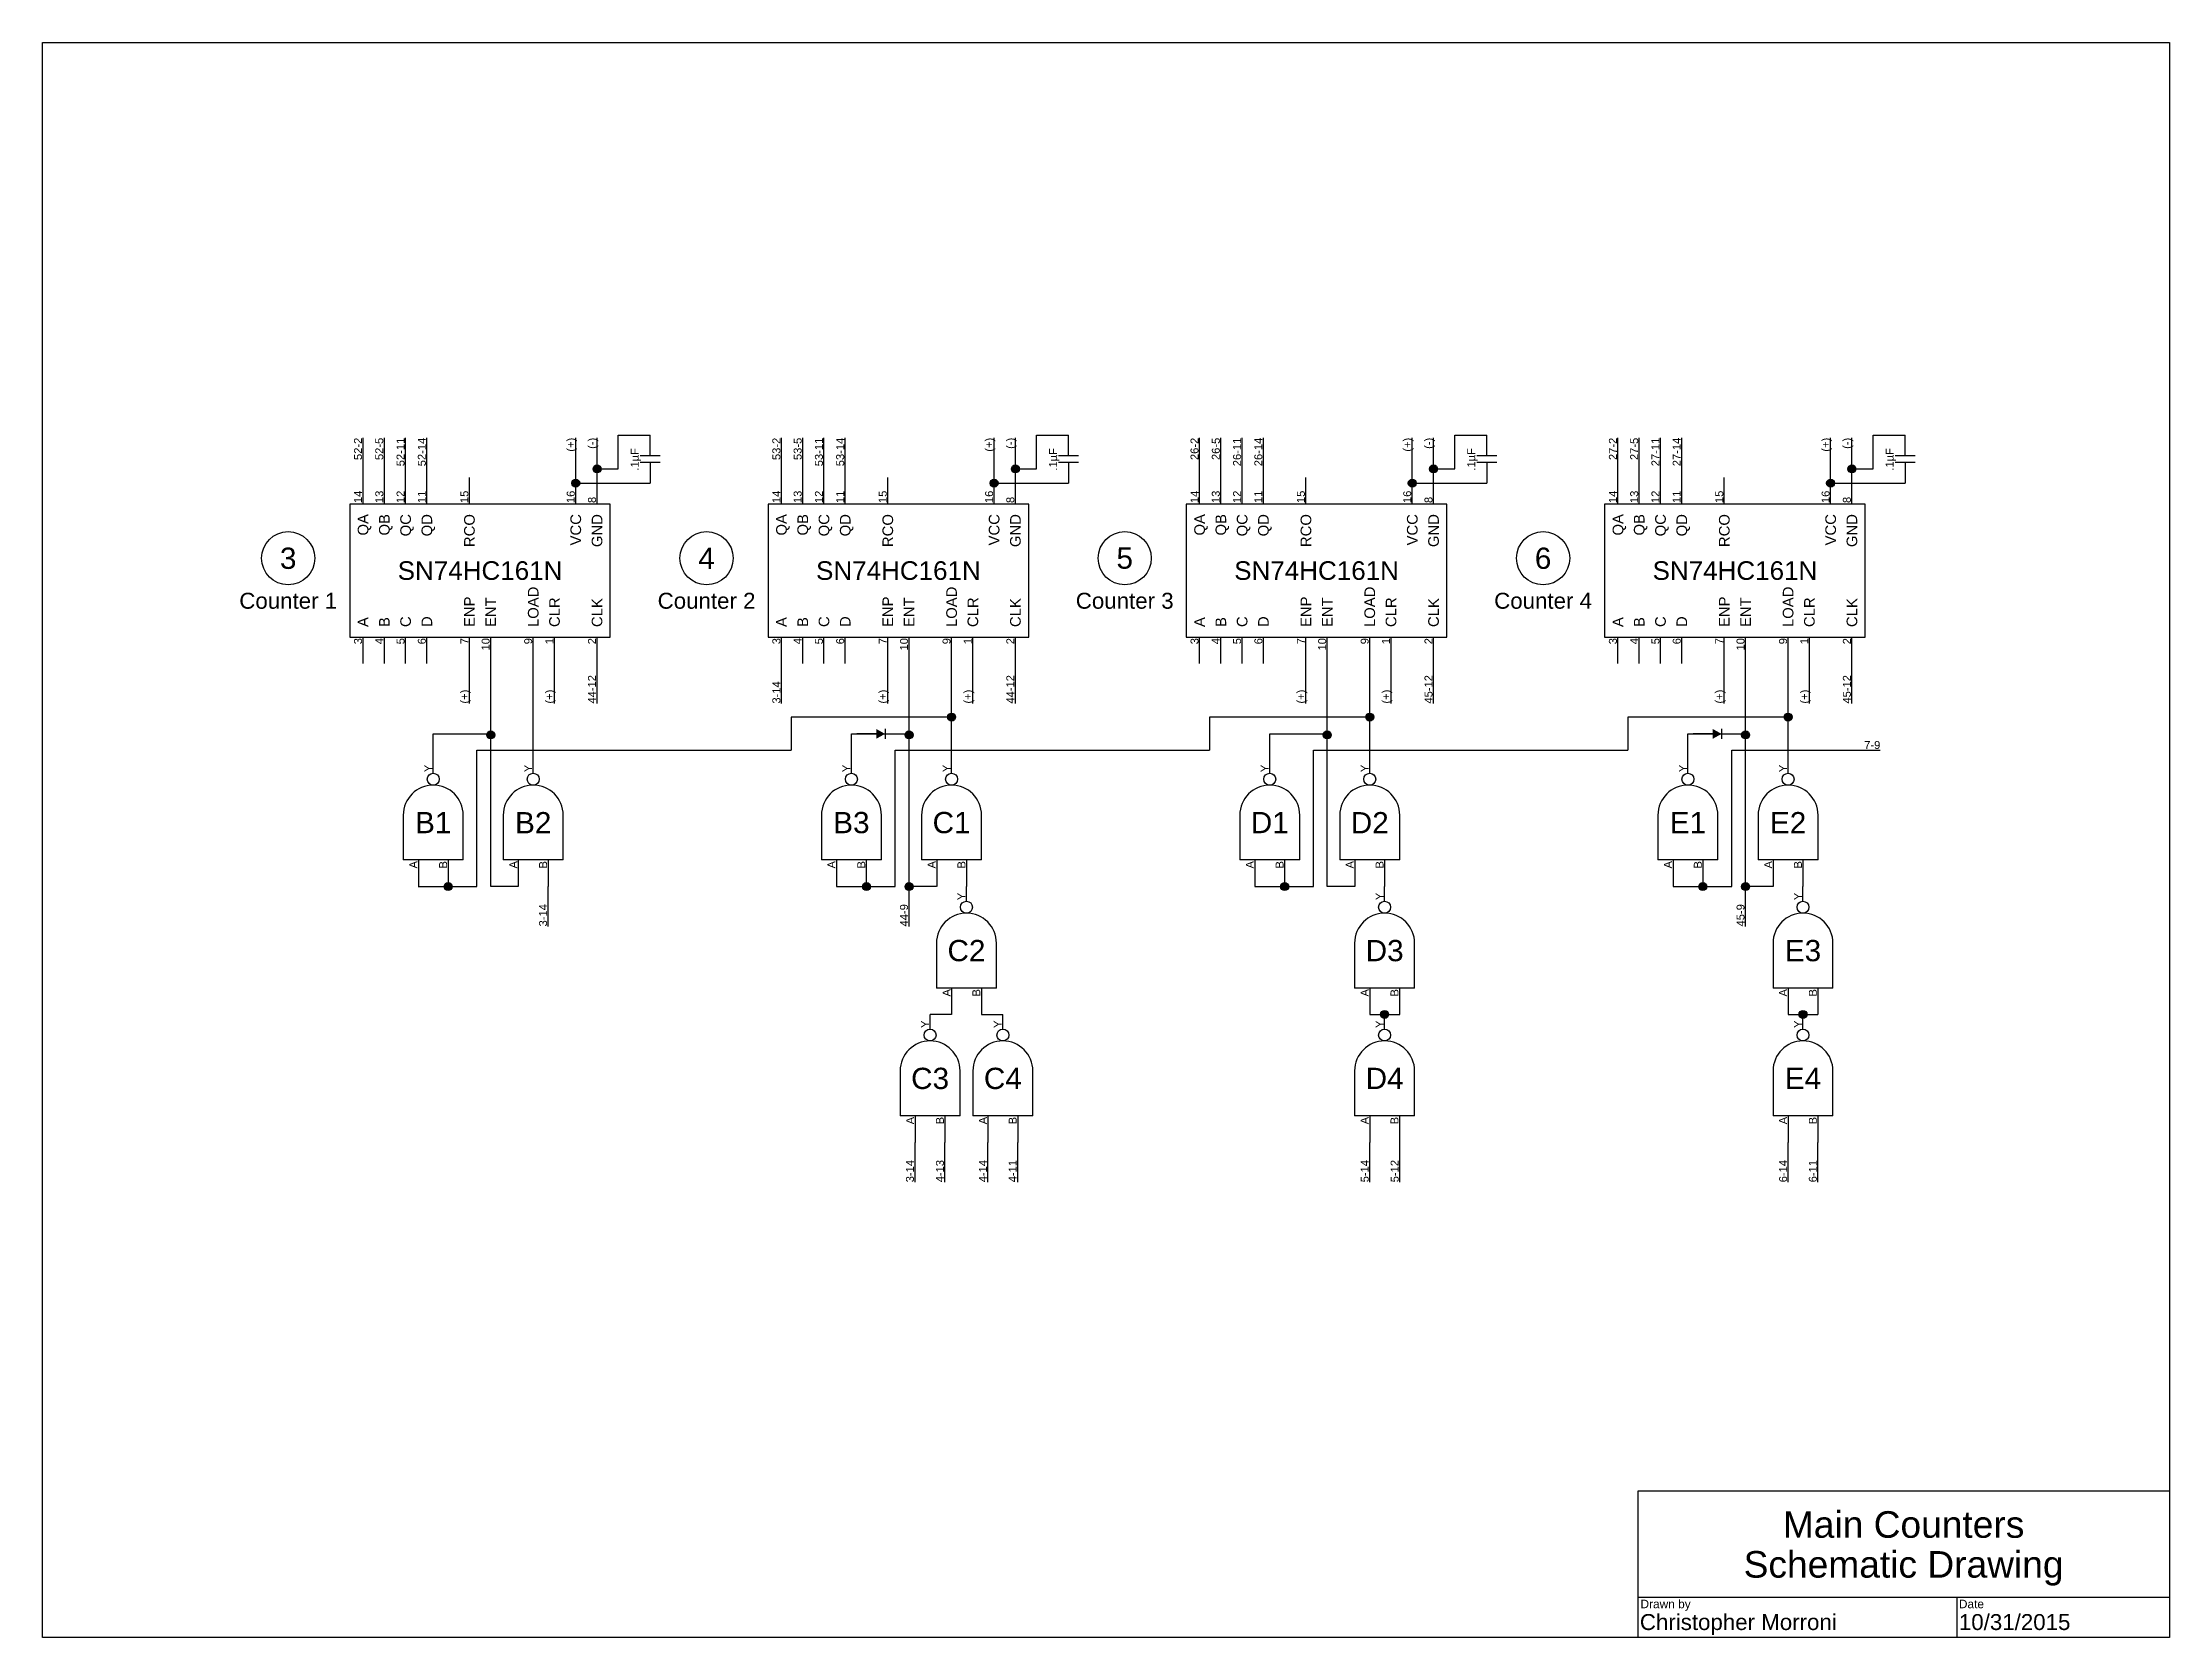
# Model space of a CAD drawing. Header units: inches. Extents: x 0 to 10, y 0 to 7.5.
import ezdxf
from ezdxf.enums import TextEntityAlignment as Align

# ---------------------------------------------------------------- set-up
doc = ezdxf.new("R2010")
doc.units = ezdxf.units.IN
doc.header["$MEASUREMENT"] = 0
doc.styles.get("Standard").update_dxf_attribs({"font": 'arial.ttf'})

# ---------------------------------------------------------------- blocks, each defined once
blk = doc.blocks.new('Title Block')
for p, q in [((0, 0), (0, 7.5)), ((0, 7.5), (10, 7.5)), ((10, 7.5), (10, 0)), ((10, 0.6875), (7.5, 0.6875)), ((7.5, 0.6875), (7.5, 0)), ((10, 0.1875), (7.5, 0.1875)), ((9, 0.1875), (9, 0)), ((10, 0), (0, 0))]:
    blk.add_line(p, q)
for s, p in [('Drawn by', (7.513, 0.1775)), ('Date', (9.01, 0.1775))]:
    blk.add_text(s, height=0.04).set_placement(p, align=Align.TOP_LEFT)
for tag, p in [('TITLELINE1', (8.75, 0.53125)), ('TITLELINE2', (8.75, 0.34375))]:
    blk.add_attdef(tag, text='', height=0.125).set_placement(p, align=Align.MIDDLE_CENTER)
for tag, p in [('DRAWNBY', (7.51, 0.11)), ('DATE', (9.01, 0.11))]:
    blk.add_attdef(tag, text='', height=0.075).set_placement(p, align=Align.TOP_LEFT)
blk = doc.blocks.new('SN74HC161N')
for p, q in [((-0.4375, 0.55), (-0.3125, 0.55)), ((0.3125, 0.55), (0.4375, 0.55)), ((-0.4375, 0.45), (-0.3125, 0.45)), ((0.3125, 0.45), (0.4375, 0.45)), ((-0.4375, 0.35), (-0.3125, 0.35)), ((0.3125, 0.35), (0.4375, 0.35)), ((-0.4375, 0.25), (-0.3125, 0.25)), ((0.3125, 0.25), (0.4375, 0.25)), ((-0.4375, 0.05), (-0.3125, 0.05)), ((0.3125, 0.05), (0.4375, 0.05)), ((-0.4375, -0.05), (-0.3125, -0.05)), ((-0.4375, -0.25), (-0.3125, -0.25)), ((-0.4375, -0.35), (-0.3125, -0.35)), ((0.3125, -0.45), (0.4375, -0.45)), ((-0.4375, -0.55), (-0.3125, -0.55)), ((0.3125, -0.55), (0.4375, -0.55))]:
    blk.add_line(p, q)
blk.add_lwpolyline([(0.3125, 0.6125), (-0.3125, 0.6125), (-0.3125, -0.6125), (0.3125, -0.6125)], close=True)
for s, p in [('3', (-0.3175, 0.555)), ('4', (-0.3175, 0.455)), ('5', (-0.3175, 0.355)), ('6', (-0.3175, 0.255)), ('7', (-0.3175, 0.055)), ('10', (-0.3175, -0.045)), ('9', (-0.3175, -0.245)), ('1', (-0.3175, -0.345)), ('2', (-0.3175, -0.545))]:
    blk.add_text(s, height=0.0375).set_placement(p, align=Align.RIGHT)
for s, p in [('A', (-0.265625, 0.55)), ('B', (-0.265625, 0.45)), ('C', (-0.265625, 0.35)), ('D', (-0.265625, 0.25)), ('ENP', (-0.265625, 0.05)), ('ENT', (-0.265625, -0.05)), ('LOAD', (-0.265625, -0.25)), ('CLR', (-0.265625, -0.35)), ('CLK', (-0.265625, -0.55))]:
    blk.add_text(s, height=0.05).set_placement(p, align=Align.MIDDLE_LEFT)
for s, p in [('QA', (0.265625, 0.55)), ('QB', (0.265625, 0.45)), ('QC', (0.265625, 0.35)), ('QD', (0.265625, 0.25)), ('RCO', (0.265625, 0.05)), ('VCC', (0.265625, -0.45)), ('GND', (0.265625, -0.55))]:
    blk.add_text(s, height=0.05).set_placement(p, align=Align.MIDDLE_RIGHT)
for s, p in [('14', (0.3175, 0.555)), ('13', (0.3175, 0.455)), ('12', (0.3175, 0.355)), ('11', (0.3175, 0.255)), ('15', (0.3175, 0.055)), ('16', (0.3175, -0.445)), ('8', (0.3175, -0.545))]:
    blk.add_text(s, height=0.0375).set_placement(p)
blk.add_text('SN74HC161N', height=0.0875, rotation=270).set_placement((0, 0), align=Align.MIDDLE_CENTER)
blk = doc.blocks.new('Device')
blk.add_circle((0, 0), 0.125)
for tag, height, p in [('NUMBER', 0.1, (0, 0)), ('LINE1', 0.075, (0, -0.2)), ('LINE2', 0.075, (0, -0.3)), ('LINE3', 0.075, (0, -0.4)), ('LINE4', 0.075, (0, -0.5))]:
    blk.add_attdef(tag, text='', height=height).set_placement(p, align=Align.MIDDLE)
blk = doc.blocks.new('Wire Label Right')
blk.add_line((0, 0), (0.1875, 0))
blk.add_attdef('FIRSTDESTINATION', text='', height=0.0375).set_placement((0.1875, 0.005), align=Align.RIGHT)
blk.add_attdef('SECONDDESTINATION', text='', height=0.0375).set_placement((0.1875, -0.005), align=Align.TOP_RIGHT)
blk = doc.blocks.new('Wire Label Left')
blk.add_line((-0.1875, 0), (0, 0))
blk.add_attdef('FIRSTDESTINATION', (-0.1875, 0.005), '', height=0.0375)
blk.add_attdef('SECONDDESTINATION', text='', height=0.0375).set_placement((-0.1875, -0.005), align=Align.TOP_LEFT)
blk = doc.blocks.new('NAND')
for p, q in [((0, -0.069), (0, 0)), ((-0.141, -0.266), (-0.141, -0.477)), ((0.141, -0.477), (0.141, -0.266)), ((0.141, -0.477), (-0.141, -0.477)), ((-0.07, -0.477), (-0.07, -0.602)), ((0.07, -0.477), (0.07, -0.602))]:
    blk.add_line(p, q)
blk.add_circle((0, -0.097), 0.0281)
blk.add_arc((0, -0.266), 0.141, 0, 180)
blk.add_text('Y', height=0.0375, rotation=90).set_placement((-0.005, -0.064))
for s, p in [('A', (-0.075, -0.482)), ('B', (0.065, -0.482))]:
    blk.add_text(s, height=0.0375, rotation=90).set_placement(p, align=Align.RIGHT)
blk.add_attdef('LABEL', text='', height=0.1).set_placement((0, -0.301), align=Align.MIDDLE)
blk = doc.blocks.new('Junction')
h = blk.add_hatch(color=256)
h.dxf.hatch_style = 1
h.paths.add_polyline_path([(-0.01875, 0, 1), (0.01875, 0, 1)])
blk.add_circle((0, 0), 0.01875)
blk = doc.blocks.new('Capacitor')
for p, q in [((0.097, 0), (0, 0)), ((0.097, -0.047), (0.097, 0.047)), ((0.128, -0.047), (0.128, 0.047)), ((0.128, 0), (0.225, 0))]:
    blk.add_line(p, q)
blk.add_attdef('CAPACITANCE', text='', height=0.0375).set_placement((0.112, 0.054), align=Align.CENTER)
blk = doc.blocks.new('Diode')
h = blk.add_hatch(color=256)
h.dxf.hatch_style = 1
h.paths.add_polyline_path([(0.133, 0), (0.092, 0.023), (0.092, -0.023)])
for p, q in [((0.092, 0), (0, 0)), ((0.133, 0.023), (0.133, -0.023)), ((0.133, 0), (0.225, 0))]:
    blk.add_line(p, q)

msp = doc.modelspace()

# ---------------------------------------------------------------- linework, layer by layer
for p, q in [((2.707, 5.495), (2.707, 5.653)), ((2.707, 5.653), (2.857, 5.653)), ((4.674, 5.495), (4.674, 5.653)), ((4.674, 5.653), (4.824, 5.653)), ((6.64, 5.495), (6.64, 5.653)), ((6.64, 5.653), (6.79, 5.653)), ((8.607, 5.495), (8.607, 5.653)), ((8.607, 5.653), (8.757, 5.653)), ((2.507, 5.428), (2.857, 5.428)), ((2.607, 5.495), (2.707, 5.495)), ((4.474, 5.428), (4.824, 5.428)), ((4.574, 5.495), (4.674, 5.495)), ((6.44, 5.428), (6.79, 5.428)), ((6.54, 5.495), (6.64, 5.495)), ((8.407, 5.428), (8.757, 5.428)), ((8.507, 5.495), (8.607, 5.495)), ((2.107, 3.531), (2.107, 4.579)), ((2.307, 4.133), (2.307, 4.579)), ((4.074, 3.531), (4.074, 4.579)), ((4.274, 4.133), (4.274, 4.579)), ((6.04, 3.531), (6.04, 4.579)), ((6.24, 4.133), (6.24, 4.579)), ((8.007, 3.531), (8.007, 4.579)), ((8.207, 4.133), (8.207, 4.579)), ((4.274, 4.328), (3.52, 4.328)), ((3.52, 4.328), (3.52, 4.173)), ((6.24, 4.328), (5.486, 4.328)), ((5.486, 4.328), (5.486, 4.173)), ((8.207, 4.328), (7.453, 4.328)), ((7.453, 4.328), (7.453, 4.173)), ((1.837, 4.133), (1.837, 4.249)), ((1.837, 4.249), (2.107, 4.249)), ((3.803, 4.133), (3.803, 4.249)), ((3.803, 4.249), (4.074, 4.249)), ((5.77, 4.133), (5.77, 4.249)), ((5.77, 4.249), (6.04, 4.249)), ((7.736, 4.133), (7.736, 4.249)), ((7.736, 4.249), (8.007, 4.249)), ((2.042, 3.531), (2.042, 4.173)), ((2.042, 4.173), (3.52, 4.173)), ((4.009, 3.531), (4.009, 4.173)), ((4.009, 4.173), (5.486, 4.173)), ((5.975, 3.531), (5.975, 4.173)), ((5.975, 4.173), (7.453, 4.173)), ((7.942, 3.531), (7.942, 4.173)), ((7.942, 4.173), (8.453, 4.173)), ((1.766, 3.531), (2.042, 3.531)), ((2.237, 3.531), (2.107, 3.531)), ((3.733, 3.531), (4.009, 3.531)), ((4.203, 3.531), (4.074, 3.531)), ((5.699, 3.531), (5.975, 3.531)), ((6.17, 3.531), (6.04, 3.531)), ((7.666, 3.531), (7.942, 3.531)), ((8.136, 3.531), (8.007, 3.531)), ((4.274, 2.93), (4.173, 2.93)), ((4.414, 2.93), (4.515, 2.93)), ((6.24, 2.93), (6.381, 2.93)), ((8.207, 2.93), (8.347, 2.93))]:
    msp.add_line(p, q)

# ---------------------------------------------------------------- block references
for name, p, values in [('Title Block', (0, 0), {'DRAWNBY': 'Christopher Morroni', 'TITLELINE2': 'Schematic Drawing', 'TITLELINE1': 'Main Counters', 'DATE': '10/31/2015'}), ('Device', (1.155, 5.075), {'NUMBER': '3', 'LINE1': 'Counter 1'}), ('Device', (3.122, 5.075), {'NUMBER': '4', 'LINE1': 'Counter 2'}), ('Device', (5.088, 5.075), {'NUMBER': '5', 'LINE1': 'Counter 3'}), ('Device', (7.055, 5.075), {'NUMBER': '6', 'LINE1': 'Counter 4'}), ('Wire Label Right', (8.453, 4.173), {'FIRSTDESTINATION': '7-9'}), ('NAND', (1.837, 4.133), {'LABEL': 'B1'}), ('NAND', (2.307, 4.133), {'LABEL': 'B2'}), ('NAND', (3.803, 4.133), {'LABEL': 'B3'}), ('NAND', (4.274, 4.133), {'LABEL': 'C1'}), ('NAND', (5.77, 4.133), {'LABEL': 'D1'}), ('NAND', (6.24, 4.133), {'LABEL': 'D2'}), ('NAND', (7.736, 4.133), {'LABEL': 'E1'}), ('NAND', (8.207, 4.133), {'LABEL': 'E2'}), ('NAND', (4.344, 3.531), {'LABEL': 'C2'}), ('NAND', (6.31, 3.531), {'LABEL': 'D3'}), ('NAND', (8.277, 3.531), {'LABEL': 'E3'}), ('NAND', (4.173, 2.93), {'LABEL': 'C3'}), ('NAND', (4.515, 2.93), {'LABEL': 'C4'}), ('NAND', (6.31, 2.93), {'LABEL': 'D4'}), ('NAND', (8.277, 2.93), {'LABEL': 'E4'})]:
    msp.add_blockref(name, p).add_auto_attribs(values)
at = {"rotation": 90}
for name, p, values in [('Wire Label Right', (1.507, 5.454), {'FIRSTDESTINATION': '52-2'}), ('Wire Label Right', (1.607, 5.454), {'FIRSTDESTINATION': '52-5'}), ('Wire Label Right', (1.707, 5.454), {'FIRSTDESTINATION': '52-11'}), ('Wire Label Right', (1.807, 5.454), {'FIRSTDESTINATION': '52-14'}), ('Wire Label Right', (2.507, 5.454), {'FIRSTDESTINATION': '(+)'}), ('Wire Label Right', (2.607, 5.454), {'FIRSTDESTINATION': '(-)'}), ('Capacitor', (2.857, 5.428), {'CAPACITANCE': '.1µF'}), ('Wire Label Right', (3.474, 5.454), {'FIRSTDESTINATION': '53-2'}), ('Wire Label Right', (3.574, 5.454), {'FIRSTDESTINATION': '53-5'}), ('Wire Label Right', (3.674, 5.454), {'FIRSTDESTINATION': '53-11'}), ('Wire Label Right', (3.774, 5.454), {'FIRSTDESTINATION': '53-14'}), ('Wire Label Right', (4.474, 5.454), {'FIRSTDESTINATION': '(+)'}), ('Wire Label Right', (4.574, 5.454), {'FIRSTDESTINATION': '(-)'}), ('Capacitor', (4.824, 5.428), {'CAPACITANCE': '.1µF'}), ('Wire Label Right', (5.44, 5.454), {'FIRSTDESTINATION': '26-2'}), ('Wire Label Right', (5.54, 5.454), {'FIRSTDESTINATION': '26-5'}), ('Wire Label Right', (5.64, 5.454), {'FIRSTDESTINATION': '26-11'}), ('Wire Label Right', (5.74, 5.454), {'FIRSTDESTINATION': '26-14'}), ('Wire Label Right', (6.44, 5.454), {'FIRSTDESTINATION': '(+)'}), ('Wire Label Right', (6.54, 5.454), {'FIRSTDESTINATION': '(-)'}), ('Capacitor', (6.79, 5.428), {'CAPACITANCE': '.1µF'}), ('Wire Label Right', (7.407, 5.454), {'FIRSTDESTINATION': '27-2'}), ('Wire Label Right', (7.507, 5.454), {'FIRSTDESTINATION': '27-5'}), ('Wire Label Right', (7.607, 5.454), {'FIRSTDESTINATION': '27-11'}), ('Wire Label Right', (7.707, 5.454), {'FIRSTDESTINATION': '27-14'}), ('Wire Label Right', (8.407, 5.454), {'FIRSTDESTINATION': '(+)'}), ('Wire Label Right', (8.507, 5.454), {'FIRSTDESTINATION': '(-)'}), ('Capacitor', (8.757, 5.428), {'CAPACITANCE': '.1µF'}), ('Wire Label Left', (2.007, 4.579), {'FIRSTDESTINATION': '(+)'}), ('Wire Label Left', (2.407, 4.579), {'FIRSTDESTINATION': '(+)'}), ('Wire Label Left', (2.607, 4.579), {'FIRSTDESTINATION': '44-12'}), ('Wire Label Left', (3.474, 4.579), {'FIRSTDESTINATION': '3-14'}), ('Wire Label Left', (3.974, 4.579), {'FIRSTDESTINATION': '(+)'}), ('Wire Label Left', (4.374, 4.579), {'FIRSTDESTINATION': '(+)'}), ('Wire Label Left', (4.574, 4.579), {'FIRSTDESTINATION': '44-12'}), ('Wire Label Left', (5.94, 4.579), {'FIRSTDESTINATION': '(+)'}), ('Wire Label Left', (6.34, 4.579), {'FIRSTDESTINATION': '(+)'}), ('Wire Label Left', (6.54, 4.579), {'FIRSTDESTINATION': '45-12'}), ('Wire Label Left', (7.907, 4.579), {'FIRSTDESTINATION': '(+)'}), ('Wire Label Left', (8.307, 4.579), {'FIRSTDESTINATION': '(+)'}), ('Wire Label Left', (8.507, 4.579), {'FIRSTDESTINATION': '45-12'}), ('Wire Label Left', (2.377, 3.531), {'FIRSTDESTINATION': '3-14'}), ('Wire Label Left', (4.074, 3.531), {'FIRSTDESTINATION': '44-9'}), ('Wire Label Left', (8.007, 3.531), {'FIRSTDESTINATION': '45-9'}), ('Wire Label Left', (4.102, 2.328), {'FIRSTDESTINATION': '3-14'}), ('Wire Label Left', (4.243, 2.328), {'FIRSTDESTINATION': '4-13'}), ('Wire Label Left', (4.445, 2.328), {'FIRSTDESTINATION': '4-14'}), ('Wire Label Left', (4.585, 2.328), {'FIRSTDESTINATION': '4-11'}), ('Wire Label Left', (6.24, 2.328), {'FIRSTDESTINATION': '5-14'}), ('Wire Label Left', (6.381, 2.328), {'FIRSTDESTINATION': '5-12'}), ('Wire Label Left', (8.207, 2.328), {'FIRSTDESTINATION': '6-14'}), ('Wire Label Left', (8.347, 2.328), {'FIRSTDESTINATION': '6-11'})]:
    msp.add_blockref(name, p, dxfattribs=at).add_auto_attribs(values)
for name, p in [('Junction', (2.607, 5.495)), ('Junction', (4.574, 5.495)), ('Junction', (6.54, 5.495)), ('Junction', (8.507, 5.495)), ('Junction', (2.507, 5.428)), ('Junction', (4.474, 5.428)), ('Junction', (6.44, 5.428)), ('Junction', (8.407, 5.428)), ('Junction', (4.274, 4.328)), ('Junction', (6.24, 4.328)), ('Junction', (8.207, 4.328)), ('Junction', (2.107, 4.244)), ('Diode', (3.828, 4.249)), ('Junction', (4.074, 4.244)), ('Junction', (6.04, 4.244)), ('Diode', (7.761, 4.249)), ('Junction', (8.007, 4.244)), ('Junction', (1.907, 3.531)), ('Junction', (3.874, 3.531)), ('Junction', (4.074, 3.531)), ('Junction', (5.84, 3.531)), ('Junction', (7.806, 3.531)), ('Junction', (8.007, 3.531)), ('Junction', (6.31, 2.93)), ('Junction', (8.277, 2.93))]:
    msp.add_blockref(name, p)
for p in [(2.057, 5.017), (4.024, 5.017), (5.99, 5.017), (7.957, 5.017)]:
    msp.add_blockref('SN74HC161N', p, dxfattribs=at)

doc.saveas('drawing.dxf')
